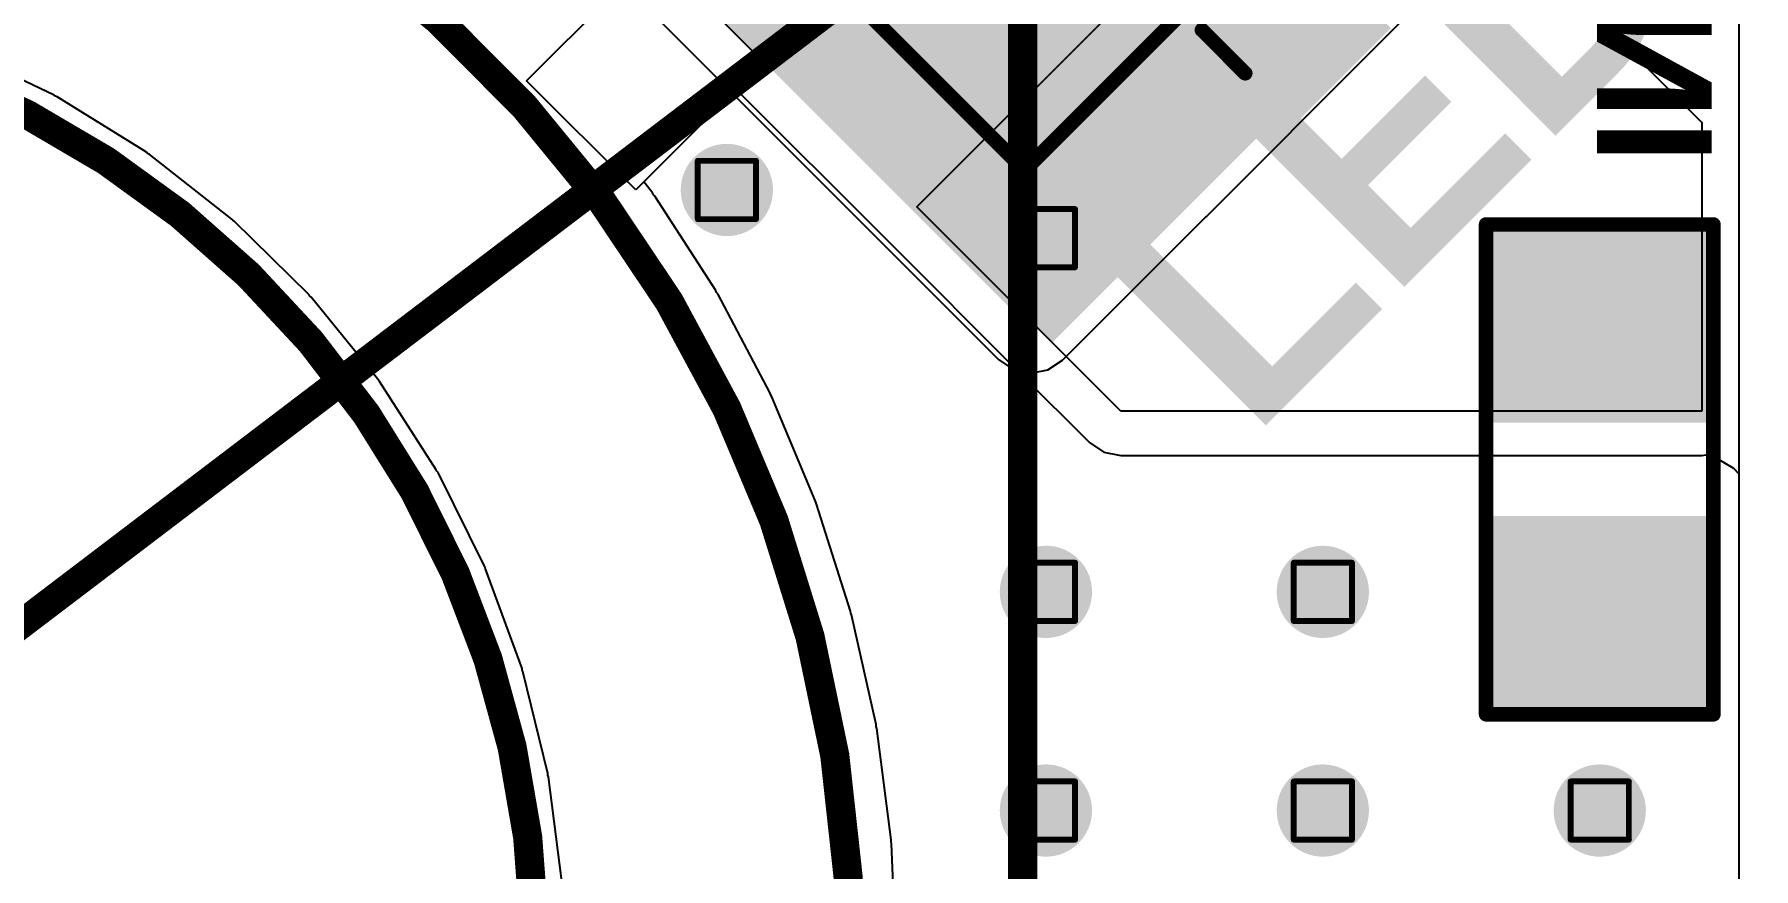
# Model space of a CAD drawing. Header units: inches. Extents: x 92 to 372, y 57 to 122.
# Drawn here: x 129.37 to 144.35, y 75.77 to 83.04 of the extents above; entities that cross this region are included whole.
import ezdxf

# ---------------------------------------------------------------- set-up
doc = ezdxf.new("R2010")
doc.units = ezdxf.units.IN
for name, color, linetype in [('Board Outline', 216, 'Continuous'), ('Bottom Layer', 5, 'Continuous'), ('Bottom Overlay', 54, 'Continuous'), ('Bottom Paste', 16, 'Continuous'), ('Bottom Solder', 6, 'Continuous'), ('Dimension', 6, 'Continuous'), ('Drill Drawing', 1, 'Continuous'), ('Top Layer', 1, 'Continuous'), ('Top Overlay', 2, 'Continuous'), ('Top Paste', 8, 'Continuous'), ('Top Solder', 216, 'Continuous'), ('Via Holes', 16, 'Continuous')]:
    doc.layers.add(name, color=color, linetype=linetype)
doc.styles.add('Arial_Bold', font='', dxfattribs={"height": 0.2})
doc.styles.get('Arial_Bold').set_extended_font_data('Arial', bold=True)

# ---------------------------------------------------------------- blocks, each defined once
blk = doc.blocks.new('R___1206_B_10')
at = {"layer": 'Bottom Layer'}
for points in [[(-2.032, 0.889), (-0.508, 0.889), (-0.508, -0.889), (-2.032, -0.889)], [(0.508, 0.889), (2.032, 0.889), (2.032, -0.889), (0.508, -0.889)]]:
    blk.add_hatch(color=5, dxfattribs=at).paths.add_polyline_path(points)
at = {"layer": 'Bottom Paste'}
for points in [[(-2.032, 0.889), (-0.508, 0.889), (-0.508, -0.889), (-2.032, -0.889)], [(0.508, 0.889), (2.032, 0.889), (2.032, -0.889), (0.508, -0.889)]]:
    blk.add_hatch(color=16, dxfattribs=at).paths.add_polyline_path(points)
at = {"layer": 'Bottom Solder'}
for points in [[(-2.1336, 0.9906), (-0.4064, 0.9906), (-0.4064, -0.9906), (-2.1336, -0.9906)], [(0.4064, 0.9906), (2.1336, 0.9906), (2.1336, -0.9906), (0.4064, -0.9906)]]:
    blk.add_hatch(color=6, dxfattribs=at).paths.add_polyline_path(points)
at = {"layer": 'Bottom Overlay'}
for points in [[(-2.1336, 0.9906, 0.127, 0.127, 0), (2.1336, 0.9906, 0.127, 0.127, 0)], [(-2.1336, 0.9906, 0.127, 0.127, 0), (-2.1336, -0.9906, 0.127, 0.127, 0)], [(2.1336, 0.9906, 0.127, 0.127, 0), (2.1336, -0.9906, 0.127, 0.127, 0)], [(-2.1336, -0.9906, 0.127, 0.127, 0), (2.1336, -0.9906, 0.127, 0.127, 0)]]:
    blk.add_lwpolyline(points, format="xyseb", dxfattribs=at)
for points in [[(-2.16535, 0.9906, 0.0635, 0.0635, 1), (-2.10185, 0.9906, 0.0635, 0.0635, 1)], [(-2.16535, 0.9906, 0.0635, 0.0635, 1), (-2.10185, 0.9906, 0.0635, 0.0635, 1)], [(2.10185, 0.9906, 0.0635, 0.0635, 1), (2.16535, 0.9906, 0.0635, 0.0635, 1)], [(2.10185, 0.9906, 0.0635, 0.0635, 1), (2.16535, 0.9906, 0.0635, 0.0635, 1)], [(-2.16535, -0.9906, 0.0635, 0.0635, 1), (-2.10185, -0.9906, 0.0635, 0.0635, 1)], [(-2.16535, -0.9906, 0.0635, 0.0635, 1), (-2.10185, -0.9906, 0.0635, 0.0635, 1)], [(2.10185, -0.9906, 0.0635, 0.0635, 1), (2.16535, -0.9906, 0.0635, 0.0635, 1)], [(2.10185, -0.9906, 0.0635, 0.0635, 1), (2.16535, -0.9906, 0.0635, 0.0635, 1)]]:
    blk.add_lwpolyline(points, format="xyseb", close=True, dxfattribs=at)
blk = doc.blocks.new('GW_PUSTA1_CM_MENE_XX53_1_1050_R18_29')
at = {"layer": 'Top Layer'}
for points in [[(-2.818, -2.91), (-2.018, -2.91), (-2.018, 2.91), (-2.818, 2.91)], [(-1.05, 1.651), (1.041, 1.651), (1.041, 2.921), (-1.05, 2.921)], [(2.818, 2.91), (2.018, 2.91), (2.018, -2.91), (2.818, -2.91)], [(1.05, 1.25), (-1.05, 1.25), (-1.05, 1.7), (1.05, 1.7)], [(-2.057, -0.9), (-1.575, -0.9), (-1.575, 0.9), (-2.057, 0.9)], [(1.65, -0.9), (-1.65, -0.9), (-1.65, 0.9), (1.65, 0.9)], [(2.058, 0.9), (1.575, 0.9), (1.575, -0.9), (2.058, -0.9)], [(1.05, -1.7), (-1.05, -1.7), (-1.05, -1.25), (1.05, -1.25)], [(-1.05, -2.921), (1.041, -2.921), (1.041, -1.651), (-1.05, -1.651)]]:
    blk.add_hatch(color=1, dxfattribs=at).paths.add_polyline_path(points)
at = {"layer": 'Top Paste'}
for points in [[(1.05, 1.25), (-1.05, 1.25), (-1.05, 1.7), (1.05, 1.7)], [(1.65, -0.9), (-1.65, -0.9), (-1.65, 0.9), (1.65, 0.9)], [(1.05, -1.7), (-1.05, -1.7), (-1.05, -1.25), (1.05, -1.25)]]:
    blk.add_hatch(color=8, dxfattribs=at).paths.add_polyline_path(points)
at = {"layer": 'Top Solder'}
for points in [[(1.152, 1.148), (-1.152, 1.148), (-1.152, 1.802), (1.152, 1.802)], [(1.752, -1.002), (-1.752, -1.002), (-1.752, 1.002), (1.752, 1.002)], [(1.152, -1.802), (-1.152, -1.802), (-1.152, -1.148), (1.152, -1.148)]]:
    blk.add_hatch(color=216, dxfattribs=at).paths.add_polyline_path(points)
at = {"layer": 'Top Overlay'}
for points in [[(-0.076, 2.134, 0.127, 0.127, 0), (-0.076, 2.667, 0.127, 0.127, 0)], [(1.88, 1.905, 0.127, 0.127, 0), (-1.88, 1.905, 0.127, 0.127, 0)], [(-1.88, -1.905, 0.127, 0.127, 0), (-1.88, 1.905, 0.127, 0.127, 0)], [(1.88, -1.905, 0.127, 0.127, 0), (1.88, 1.905, 0.127, 0.127, 0)], [(1.88, -1.905, 0.127, 0.127, 0), (-1.88, -1.905, 0.127, 0.127, 0)], [(0, -2.654, 0.127, 0.127, 0), (0, -2.121, 0.127, 0.127, 0)], [(0.267, -2.388, 0.127, 0.127, 0), (-0.267, -2.388, 0.127, 0.127, 0)]]:
    blk.add_lwpolyline(points, format="xyseb", dxfattribs=at)
for points in [[(-0.108, 2.667, 0.0635, 0.0635, 1), (-0.044, 2.667, 0.0635, 0.0635, 1)], [(-0.108, 2.134, 0.0635, 0.0635, 1), (-0.044, 2.134, 0.0635, 0.0635, 1)], [(-1.911, 1.905, 0.0635, 0.0635, 1), (-1.848, 1.905, 0.0635, 0.0635, 1)], [(-1.911, 1.905, 0.0635, 0.0635, 1), (-1.848, 1.905, 0.0635, 0.0635, 1)], [(1.848, 1.905, 0.0635, 0.0635, 1), (1.911, 1.905, 0.0635, 0.0635, 1)], [(1.848, 1.905, 0.0635, 0.0635, 1), (1.911, 1.905, 0.0635, 0.0635, 1)], [(-1.911, -1.905, 0.0635, 0.0635, 1), (-1.848, -1.905, 0.0635, 0.0635, 1)], [(-1.911, -1.905, 0.0635, 0.0635, 1), (-1.848, -1.905, 0.0635, 0.0635, 1)], [(1.848, -1.905, 0.0635, 0.0635, 1), (1.911, -1.905, 0.0635, 0.0635, 1)], [(1.848, -1.905, 0.0635, 0.0635, 1), (1.911, -1.905, 0.0635, 0.0635, 1)], [(-0.032, -2.121, 0.0635, 0.0635, 1), (0.032, -2.121, 0.0635, 0.0635, 1)], [(-0.298, -2.388, 0.0635, 0.0635, 1), (-0.235, -2.388, 0.0635, 0.0635, 1)], [(0.235, -2.388, 0.0635, 0.0635, 1), (0.298, -2.388, 0.0635, 0.0635, 1)], [(-0.032, -2.654, 0.0635, 0.0635, 1), (0.032, -2.654, 0.0635, 0.0635, 1)]]:
    blk.add_lwpolyline(points, format="xyseb", close=True, dxfattribs=at)

msp = doc.modelspace()

# ---------------------------------------------------------------- hatches: boundary and pattern name
at = {"layer": 'Bottom Layer'}
msp.add_hatch(color=5, dxfattribs=at).paths.add_polyline_path([(141.502, 83.615), (138.681, 86.436), (135.419, 83.174), (138.24, 80.353)])
h = msp.add_hatch(color=5, dxfattribs=at)
edge = h.paths.add_edge_path()
edge.add_arc((135.403, 81.682), 0.3, 0, 360)
h = msp.add_hatch(color=5, dxfattribs=at)
edge = h.paths.add_edge_path()
edge.add_arc((138.183, 81.262), 0.3, 0, 360)
h = msp.add_hatch(color=5, dxfattribs=at)
edge = h.paths.add_edge_path()
edge.add_arc((138.183, 78.181), 0.3, 0, 360)
h = msp.add_hatch(color=5, dxfattribs=at)
edge = h.paths.add_edge_path()
edge.add_arc((140.596, 78.181), 0.3, 0, 360)
h = msp.add_hatch(color=5, dxfattribs=at)
edge = h.paths.add_edge_path()
edge.add_arc((138.183, 76.276), 0.3, 0, 360)
h = msp.add_hatch(color=5, dxfattribs=at)
edge = h.paths.add_edge_path()
edge.add_arc((140.596, 76.276), 0.3, 0, 360)
h = msp.add_hatch(color=5, dxfattribs=at)
edge = h.paths.add_edge_path()
edge.add_arc((143.009, 76.276), 0.3, 0, 360)
at = {"layer": 'Bottom Solder'}
h = msp.add_hatch(color=6, dxfattribs=at)
edge = h.paths.add_edge_path()
edge.add_arc((135.403, 81.682), 0.402, 0, 360)
h = msp.add_hatch(color=6, dxfattribs=at)
edge = h.paths.add_edge_path()
edge.add_arc((138.183, 81.262), 0.402, 0, 360)
h = msp.add_hatch(color=6, dxfattribs=at)
edge = h.paths.add_edge_path()
edge.add_arc((138.183, 78.181), 0.402, 0, 360)
h = msp.add_hatch(color=6, dxfattribs=at)
edge = h.paths.add_edge_path()
edge.add_arc((140.596, 78.181), 0.402, 0, 360)
h = msp.add_hatch(color=6, dxfattribs=at)
edge = h.paths.add_edge_path()
edge.add_arc((138.183, 76.276), 0.402, 0, 360)
h = msp.add_hatch(color=6, dxfattribs=at)
edge = h.paths.add_edge_path()
edge.add_arc((140.596, 76.276), 0.402, 0, 360)
h = msp.add_hatch(color=6, dxfattribs=at)
edge = h.paths.add_edge_path()
edge.add_arc((143.009, 76.276), 0.402, 0, 360)
at = {"layer": 'Top Layer'}
msp.add_hatch(color=1, dxfattribs=at).paths.add_polyline_path([(138.053, 80.474), (142.037, 84.458), (139.288, 87.207), (135.303, 83.223)])
h = msp.add_hatch(color=1, dxfattribs=at)
edge = h.paths.add_edge_path()
edge.add_arc((135.403, 81.682), 0.3, 0, 360)
h = msp.add_hatch(color=1, dxfattribs=at)
edge = h.paths.add_edge_path()
edge.add_arc((138.183, 81.262), 0.3, 0, 360)
h = msp.add_hatch(color=1, dxfattribs=at)
edge = h.paths.add_edge_path()
edge.add_arc((138.183, 78.181), 0.3, 0, 360)
h = msp.add_hatch(color=1, dxfattribs=at)
edge = h.paths.add_edge_path()
edge.add_arc((140.596, 78.181), 0.3, 0, 360)
h = msp.add_hatch(color=1, dxfattribs=at)
edge = h.paths.add_edge_path()
edge.add_arc((138.183, 76.276), 0.3, 0, 360)
h = msp.add_hatch(color=1, dxfattribs=at)
edge = h.paths.add_edge_path()
edge.add_arc((140.596, 76.276), 0.3, 0, 360)
h = msp.add_hatch(color=1, dxfattribs=at)
edge = h.paths.add_edge_path()
edge.add_arc((143.009, 76.276), 0.3, 0, 360)
at = {"layer": 'Top Solder'}
h = msp.add_hatch(color=216, dxfattribs=at)
edge = h.paths.add_edge_path()
edge.add_arc((135.403, 81.682), 0.402, 0, 360)
h = msp.add_hatch(color=216, dxfattribs=at)
edge = h.paths.add_edge_path()
edge.add_arc((138.183, 81.262), 0.402, 0, 360)
h = msp.add_hatch(color=216, dxfattribs=at)
edge = h.paths.add_edge_path()
edge.add_arc((138.183, 78.181), 0.402, 0, 360)
h = msp.add_hatch(color=216, dxfattribs=at)
edge = h.paths.add_edge_path()
edge.add_arc((140.596, 78.181), 0.402, 0, 360)
h = msp.add_hatch(color=216, dxfattribs=at)
edge = h.paths.add_edge_path()
edge.add_arc((138.183, 76.276), 0.402, 0, 360)
h = msp.add_hatch(color=216, dxfattribs=at)
edge = h.paths.add_edge_path()
edge.add_arc((140.596, 76.276), 0.402, 0, 360)
h = msp.add_hatch(color=216, dxfattribs=at)
edge = h.paths.add_edge_path()
edge.add_arc((143.009, 76.276), 0.402, 0, 360)
at = {"layer": 'Via Holes'}
h = msp.add_hatch(color=7, dxfattribs=at)
edge = h.paths.add_edge_path()
edge.add_arc((135.403, 81.682), 0.15, 0, 360)
h = msp.add_hatch(color=7, dxfattribs=at)
edge = h.paths.add_edge_path()
edge.add_arc((138.183, 81.262), 0.15, 0, 360)
h = msp.add_hatch(color=7, dxfattribs=at)
edge = h.paths.add_edge_path()
edge.add_arc((138.183, 78.181), 0.15, 0, 360)
h = msp.add_hatch(color=7, dxfattribs=at)
edge = h.paths.add_edge_path()
edge.add_arc((140.596, 78.181), 0.15, 0, 360)
h = msp.add_hatch(color=7, dxfattribs=at)
edge = h.paths.add_edge_path()
edge.add_arc((138.183, 76.276), 0.15, 0, 360)
h = msp.add_hatch(color=7, dxfattribs=at)
edge = h.paths.add_edge_path()
edge.add_arc((140.596, 76.276), 0.15, 0, 360)
h = msp.add_hatch(color=7, dxfattribs=at)
edge = h.paths.add_edge_path()
edge.add_arc((143.009, 76.276), 0.15, 0, 360)

# ---------------------------------------------------------------- linework, layer by layer
at = {"layer": 'Board Outline'}
msp.add_lwpolyline([(118.906, 70.045, 0.254, 0.254, -2.013543), (132.053, 70.045, 0.254, 0.254, 0)], format="xyseb", dxfattribs=at)
at = {"layer": 'Bottom Layer'}
for p, q in [((137.058, 81.534), (140.846, 85.322)), ((140.846, 85.322), (143.898, 82.27)), ((133.658, 82.634), (134.771, 83.747)), ((134.771, 83.747), (135.723, 82.795)), ((132.451, 83.554), (133.18, 82.901)), ((129.542, 82.507), (128.716, 82.9)), ((133.18, 82.901), (133.848, 82.187)), ((135.723, 82.795), (134.61, 81.682)), ((134.61, 81.682), (133.658, 82.634)), ((134.68, 81.752), (135.485, 82.558)), ((135.485, 82.558), (136.784, 81.259)), ((129.554, 82.498), (129.542, 82.507)), ((129.567, 82.493), (129.554, 82.498)), ((130.345, 82.011), (129.567, 82.493)), ((143.898, 82.27), (143.898, 79.756)), ((133.848, 82.187), (134.45, 81.416)), ((130.356, 82.001), (130.345, 82.011)), ((130.369, 81.995), (130.356, 82.001)), ((131.088, 81.429), (130.369, 81.995)), ((134.756, 81.656), (134.68, 81.752)), ((134.764, 81.64), (134.756, 81.656)), ((134.776, 81.627), (134.764, 81.64)), ((135.307, 80.806), (134.776, 81.627)), ((138.836, 79.756), (137.058, 81.534)), ((131.098, 81.418), (131.088, 81.429)), ((131.11, 81.41), (131.098, 81.418)), ((131.762, 80.769), (131.11, 81.41)), ((134.45, 81.416), (134.981, 80.595)), ((136.784, 81.259), (137.965, 80.078)), ((131.77, 80.757), (131.762, 80.769)), ((131.782, 80.748), (131.77, 80.757)), ((132.359, 80.038), (131.782, 80.748)), ((135.314, 80.79), (135.307, 80.806)), ((135.325, 80.776), (135.314, 80.79)), ((135.781, 79.911), (135.325, 80.776)), ((134.981, 80.595), (135.437, 79.73)), ((132.366, 80.025), (132.359, 80.038)), ((132.376, 80.014), (132.366, 80.025)), ((132.871, 79.245), (132.376, 80.014)), ((137.965, 80.078), (138.562, 79.481)), ((135.786, 79.895), (135.781, 79.911)), ((135.796, 79.88), (135.786, 79.895)), ((136.173, 78.978), (135.796, 79.88)), ((135.437, 79.73), (135.815, 78.828)), ((143.898, 79.756), (138.836, 79.756)), ((138.562, 79.481), (138.688, 79.397)), ((138.688, 79.397), (138.836, 79.368)), ((138.836, 79.368), (143.898, 79.368)), ((143.898, 79.368), (143.967, 79.381)), ((143.967, 79.381), (144.174, 79.259)), ((144.174, 79.259), (144.221, 79.208)), ((132.877, 79.231), (132.871, 79.245)), ((132.886, 79.22), (132.877, 79.231)), ((133.293, 78.4), (132.886, 79.22)), ((144.221, 79.208), (144.221, 71.434)), ((136.177, 78.961), (136.173, 78.978)), ((136.185, 78.946), (136.177, 78.961)), ((135.815, 78.828), (136.111, 77.896)), ((136.481, 78.014), (136.185, 78.946)), ((133.296, 78.386), (133.293, 78.4)), ((133.304, 78.374), (133.296, 78.386)), ((133.618, 77.514), (133.304, 78.374)), ((136.483, 77.996), (136.481, 78.014)), ((136.49, 77.98), (136.483, 77.996)), ((136.703, 77.026), (136.49, 77.98)), ((136.111, 77.896), (136.323, 76.941)), ((133.62, 77.5), (133.618, 77.514)), ((133.626, 77.487), (133.62, 77.5)), ((133.843, 76.598), (133.626, 77.487)), ((136.703, 77.008), (136.703, 77.026)), ((136.709, 76.992), (136.703, 77.008)), ((136.323, 76.941), (136.45, 75.972)), ((136.835, 76.022), (136.709, 76.992)), ((133.843, 76.583), (133.843, 76.598)), ((133.848, 76.569), (133.843, 76.583)), ((133.965, 75.662), (133.848, 76.569)), ((136.45, 75.972), (136.49, 74.994)), ((136.834, 76.004), (136.835, 76.022)), ((136.838, 75.987), (136.834, 76.004)), ((136.878, 75.01), (136.838, 75.987))]:
    msp.add_line(p, q, dxfattribs=at)
at = {"layer": 'Dimension'}
for points in [[(114.48, 75.031, 0.0127, 0.0127, -1.683703), (131.443, 65.788, 0.0127, 0.0127, 0)], [(112.98, 65.531, 0.254, 0.254, 0), (137.98, 84.531, 0.254, 0.254, 0)], [(137.98, 65.531, 0.254, 0.254, 0), (137.98, 84.531, 0.254, 0.254, 0)]]:
    msp.add_lwpolyline(points, format="xyseb", dxfattribs=at)
at = {"layer": 'Drill Drawing'}
for points in [[(135.149, 81.936, 0.0508, 0.0508, 0), (135.657, 81.936, 0.0508, 0.0508, 0)], [(135.149, 81.428, 0.0508, 0.0508, 0), (135.149, 81.936, 0.0508, 0.0508, 0)], [(135.657, 81.428, 0.0508, 0.0508, 0), (135.657, 81.936, 0.0508, 0.0508, 0)], [(137.929, 81.516, 0.0508, 0.0508, 0), (138.437, 81.516, 0.0508, 0.0508, 0)], [(137.929, 81.008, 0.0508, 0.0508, 0), (137.929, 81.516, 0.0508, 0.0508, 0)], [(138.437, 81.008, 0.0508, 0.0508, 0), (138.437, 81.516, 0.0508, 0.0508, 0)], [(135.149, 81.428, 0.0508, 0.0508, 0), (135.657, 81.428, 0.0508, 0.0508, 0)], [(137.929, 81.008, 0.0508, 0.0508, 0), (138.437, 81.008, 0.0508, 0.0508, 0)], [(137.929, 78.435, 0.0508, 0.0508, 0), (138.437, 78.435, 0.0508, 0.0508, 0)], [(137.929, 77.927, 0.0508, 0.0508, 0), (137.929, 78.435, 0.0508, 0.0508, 0)], [(138.437, 77.927, 0.0508, 0.0508, 0), (138.437, 78.435, 0.0508, 0.0508, 0)], [(140.342, 78.435, 0.0508, 0.0508, 0), (140.85, 78.435, 0.0508, 0.0508, 0)], [(140.342, 77.927, 0.0508, 0.0508, 0), (140.342, 78.435, 0.0508, 0.0508, 0)], [(140.85, 77.927, 0.0508, 0.0508, 0), (140.85, 78.435, 0.0508, 0.0508, 0)], [(137.929, 77.927, 0.0508, 0.0508, 0), (138.437, 77.927, 0.0508, 0.0508, 0)], [(140.342, 77.927, 0.0508, 0.0508, 0), (140.85, 77.927, 0.0508, 0.0508, 0)], [(137.929, 76.53, 0.0508, 0.0508, 0), (138.437, 76.53, 0.0508, 0.0508, 0)], [(137.929, 76.022, 0.0508, 0.0508, 0), (137.929, 76.53, 0.0508, 0.0508, 0)], [(138.437, 76.022, 0.0508, 0.0508, 0), (138.437, 76.53, 0.0508, 0.0508, 0)], [(140.342, 76.53, 0.0508, 0.0508, 0), (140.85, 76.53, 0.0508, 0.0508, 0)], [(140.342, 76.022, 0.0508, 0.0508, 0), (140.342, 76.53, 0.0508, 0.0508, 0)], [(140.85, 76.022, 0.0508, 0.0508, 0), (140.85, 76.53, 0.0508, 0.0508, 0)], [(142.755, 76.53, 0.0508, 0.0508, 0), (143.263, 76.53, 0.0508, 0.0508, 0)], [(142.755, 76.022, 0.0508, 0.0508, 0), (142.755, 76.53, 0.0508, 0.0508, 0)], [(143.263, 76.022, 0.0508, 0.0508, 0), (143.263, 76.53, 0.0508, 0.0508, 0)], [(137.929, 76.022, 0.0508, 0.0508, 0), (138.437, 76.022, 0.0508, 0.0508, 0)], [(140.342, 76.022, 0.0508, 0.0508, 0), (140.85, 76.022, 0.0508, 0.0508, 0)], [(142.755, 76.022, 0.0508, 0.0508, 0), (143.263, 76.022, 0.0508, 0.0508, 0)]]:
    msp.add_lwpolyline(points, format="xyseb", dxfattribs=at)
for points in [[(135.137, 81.936, 0.0254, 0.0254, 1), (135.162, 81.936, 0.0254, 0.0254, 1)], [(135.137, 81.936, 0.0254, 0.0254, 1), (135.162, 81.936, 0.0254, 0.0254, 1)], [(135.645, 81.936, 0.0254, 0.0254, 1), (135.67, 81.936, 0.0254, 0.0254, 1)], [(135.645, 81.936, 0.0254, 0.0254, 1), (135.67, 81.936, 0.0254, 0.0254, 1)], [(137.916, 81.516, 0.0254, 0.0254, 1), (137.941, 81.516, 0.0254, 0.0254, 1)], [(137.916, 81.516, 0.0254, 0.0254, 1), (137.941, 81.516, 0.0254, 0.0254, 1)], [(138.424, 81.516, 0.0254, 0.0254, 1), (138.449, 81.516, 0.0254, 0.0254, 1)], [(138.424, 81.516, 0.0254, 0.0254, 1), (138.449, 81.516, 0.0254, 0.0254, 1)], [(135.137, 81.428, 0.0254, 0.0254, 1), (135.162, 81.428, 0.0254, 0.0254, 1)], [(135.137, 81.428, 0.0254, 0.0254, 1), (135.162, 81.428, 0.0254, 0.0254, 1)], [(135.645, 81.428, 0.0254, 0.0254, 1), (135.67, 81.428, 0.0254, 0.0254, 1)], [(135.645, 81.428, 0.0254, 0.0254, 1), (135.67, 81.428, 0.0254, 0.0254, 1)], [(137.916, 81.008, 0.0254, 0.0254, 1), (137.941, 81.008, 0.0254, 0.0254, 1)], [(137.916, 81.008, 0.0254, 0.0254, 1), (137.941, 81.008, 0.0254, 0.0254, 1)], [(138.424, 81.008, 0.0254, 0.0254, 1), (138.449, 81.008, 0.0254, 0.0254, 1)], [(138.424, 81.008, 0.0254, 0.0254, 1), (138.449, 81.008, 0.0254, 0.0254, 1)], [(137.917, 78.435, 0.0254, 0.0254, 1), (137.942, 78.435, 0.0254, 0.0254, 1)], [(137.917, 78.435, 0.0254, 0.0254, 1), (137.942, 78.435, 0.0254, 0.0254, 1)], [(138.425, 78.435, 0.0254, 0.0254, 1), (138.45, 78.435, 0.0254, 0.0254, 1)], [(138.425, 78.435, 0.0254, 0.0254, 1), (138.45, 78.435, 0.0254, 0.0254, 1)], [(140.33, 78.435, 0.0254, 0.0254, 1), (140.355, 78.435, 0.0254, 0.0254, 1)], [(140.33, 78.435, 0.0254, 0.0254, 1), (140.355, 78.435, 0.0254, 0.0254, 1)], [(140.838, 78.435, 0.0254, 0.0254, 1), (140.863, 78.435, 0.0254, 0.0254, 1)], [(140.838, 78.435, 0.0254, 0.0254, 1), (140.863, 78.435, 0.0254, 0.0254, 1)], [(137.917, 77.927, 0.0254, 0.0254, 1), (137.942, 77.927, 0.0254, 0.0254, 1)], [(137.917, 77.927, 0.0254, 0.0254, 1), (137.942, 77.927, 0.0254, 0.0254, 1)], [(138.425, 77.927, 0.0254, 0.0254, 1), (138.45, 77.927, 0.0254, 0.0254, 1)], [(138.425, 77.927, 0.0254, 0.0254, 1), (138.45, 77.927, 0.0254, 0.0254, 1)], [(140.33, 77.927, 0.0254, 0.0254, 1), (140.355, 77.927, 0.0254, 0.0254, 1)], [(140.33, 77.927, 0.0254, 0.0254, 1), (140.355, 77.927, 0.0254, 0.0254, 1)], [(140.838, 77.927, 0.0254, 0.0254, 1), (140.863, 77.927, 0.0254, 0.0254, 1)], [(140.838, 77.927, 0.0254, 0.0254, 1), (140.863, 77.927, 0.0254, 0.0254, 1)], [(137.917, 76.53, 0.0254, 0.0254, 1), (137.942, 76.53, 0.0254, 0.0254, 1)], [(137.917, 76.53, 0.0254, 0.0254, 1), (137.942, 76.53, 0.0254, 0.0254, 1)], [(138.425, 76.53, 0.0254, 0.0254, 1), (138.45, 76.53, 0.0254, 0.0254, 1)], [(138.425, 76.53, 0.0254, 0.0254, 1), (138.45, 76.53, 0.0254, 0.0254, 1)], [(140.33, 76.53, 0.0254, 0.0254, 1), (140.355, 76.53, 0.0254, 0.0254, 1)], [(140.33, 76.53, 0.0254, 0.0254, 1), (140.355, 76.53, 0.0254, 0.0254, 1)], [(140.838, 76.53, 0.0254, 0.0254, 1), (140.863, 76.53, 0.0254, 0.0254, 1)], [(140.838, 76.53, 0.0254, 0.0254, 1), (140.863, 76.53, 0.0254, 0.0254, 1)], [(142.743, 76.53, 0.0254, 0.0254, 1), (142.768, 76.53, 0.0254, 0.0254, 1)], [(142.743, 76.53, 0.0254, 0.0254, 1), (142.768, 76.53, 0.0254, 0.0254, 1)], [(143.251, 76.53, 0.0254, 0.0254, 1), (143.276, 76.53, 0.0254, 0.0254, 1)], [(143.251, 76.53, 0.0254, 0.0254, 1), (143.276, 76.53, 0.0254, 0.0254, 1)], [(137.917, 76.022, 0.0254, 0.0254, 1), (137.942, 76.022, 0.0254, 0.0254, 1)], [(137.917, 76.022, 0.0254, 0.0254, 1), (137.942, 76.022, 0.0254, 0.0254, 1)], [(138.425, 76.022, 0.0254, 0.0254, 1), (138.45, 76.022, 0.0254, 0.0254, 1)], [(138.425, 76.022, 0.0254, 0.0254, 1), (138.45, 76.022, 0.0254, 0.0254, 1)], [(140.33, 76.022, 0.0254, 0.0254, 1), (140.355, 76.022, 0.0254, 0.0254, 1)], [(140.33, 76.022, 0.0254, 0.0254, 1), (140.355, 76.022, 0.0254, 0.0254, 1)], [(140.838, 76.022, 0.0254, 0.0254, 1), (140.863, 76.022, 0.0254, 0.0254, 1)], [(140.838, 76.022, 0.0254, 0.0254, 1), (140.863, 76.022, 0.0254, 0.0254, 1)], [(142.743, 76.022, 0.0254, 0.0254, 1), (142.768, 76.022, 0.0254, 0.0254, 1)], [(142.743, 76.022, 0.0254, 0.0254, 1), (142.768, 76.022, 0.0254, 0.0254, 1)], [(143.251, 76.022, 0.0254, 0.0254, 1), (143.276, 76.022, 0.0254, 0.0254, 1)], [(143.251, 76.022, 0.0254, 0.0254, 1), (143.276, 76.022, 0.0254, 0.0254, 1)]]:
    msp.add_lwpolyline(points, format="xyseb", close=True, dxfattribs=at)
at = {"layer": 'Top Layer'}
for p, q in [((144.221, 84.788), (144.221, 65.274)), ((133.655, 84.322), (137.77, 80.206)), ((141.065, 82.936), (142.312, 84.183)), ((129.542, 82.507), (128.716, 82.9)), ((139.584, 81.454), (141.062, 82.933)), ((141.062, 82.933), (141.065, 82.936)), ((129.554, 82.498), (129.542, 82.507)), ((129.567, 82.493), (129.554, 82.498)), ((130.345, 82.011), (129.567, 82.493)), ((130.356, 82.001), (130.345, 82.011)), ((130.369, 81.995), (130.356, 82.001)), ((131.088, 81.429), (130.369, 81.995)), ((131.098, 81.418), (131.088, 81.429)), ((131.11, 81.41), (131.098, 81.418)), ((131.762, 80.769), (131.11, 81.41)), ((138.327, 80.199), (139.58, 81.452)), ((139.58, 81.452), (139.584, 81.454)), ((131.77, 80.757), (131.762, 80.769)), ((131.782, 80.748), (131.77, 80.757)), ((132.359, 80.038), (131.782, 80.748)), ((137.77, 80.206), (137.772, 80.205)), ((137.772, 80.205), (137.778, 80.199)), ((137.778, 80.199), (137.904, 80.115)), ((138.201, 80.115), (138.327, 80.199)), ((132.366, 80.025), (132.359, 80.038)), ((132.376, 80.014), (132.366, 80.025)), ((132.871, 79.245), (132.376, 80.014)), ((137.904, 80.115), (138.053, 80.085)), ((138.053, 80.085), (138.201, 80.115)), ((132.877, 79.231), (132.871, 79.245)), ((132.886, 79.22), (132.877, 79.231)), ((133.293, 78.4), (132.886, 79.22)), ((133.296, 78.386), (133.293, 78.4)), ((133.304, 78.374), (133.296, 78.386)), ((133.618, 77.514), (133.304, 78.374)), ((133.62, 77.5), (133.618, 77.514)), ((133.626, 77.487), (133.62, 77.5)), ((133.843, 76.598), (133.626, 77.487)), ((133.843, 76.583), (133.843, 76.598)), ((133.848, 76.569), (133.843, 76.583)), ((133.965, 75.662), (133.848, 76.569))]:
    msp.add_line(p, q, dxfattribs=at)
at = {"layer": 'Top Overlay'}
msp.add_lwpolyline([(114.48, 75.031, 0.254, 0.254, -1.683703), (131.443, 65.788, 0.254, 0.254, 0)], format="xyseb", dxfattribs=at)

# ---------------------------------------------------------------- block references
for name, p, rotation in [('GW_PUSTA1_CM_MENE_XX53_1_1050_R18_29', (137.98, 84.531), 225), ('R___1206_B_10', (143.009, 79.248), 90)]:
    msp.add_blockref(name, p, dxfattribs=dict(rotation=rotation))

# ---------------------------------------------------------------- texts
at = {"layer": 'Bottom Overlay', "style": 'Arial_Bold', "text_generation_flag": 2}
msp.add_text('IN-2', height=1, rotation=270, dxfattribs=at).set_placement((142.985, 81.907))
at = {"layer": 'Top Overlay', "style": 'Arial_Bold'}
msp.add_text('LED2', height=2, rotation=45, dxfattribs=at).set_placement((139.967, 79.5))

doc.saveas('drawing.dxf')
